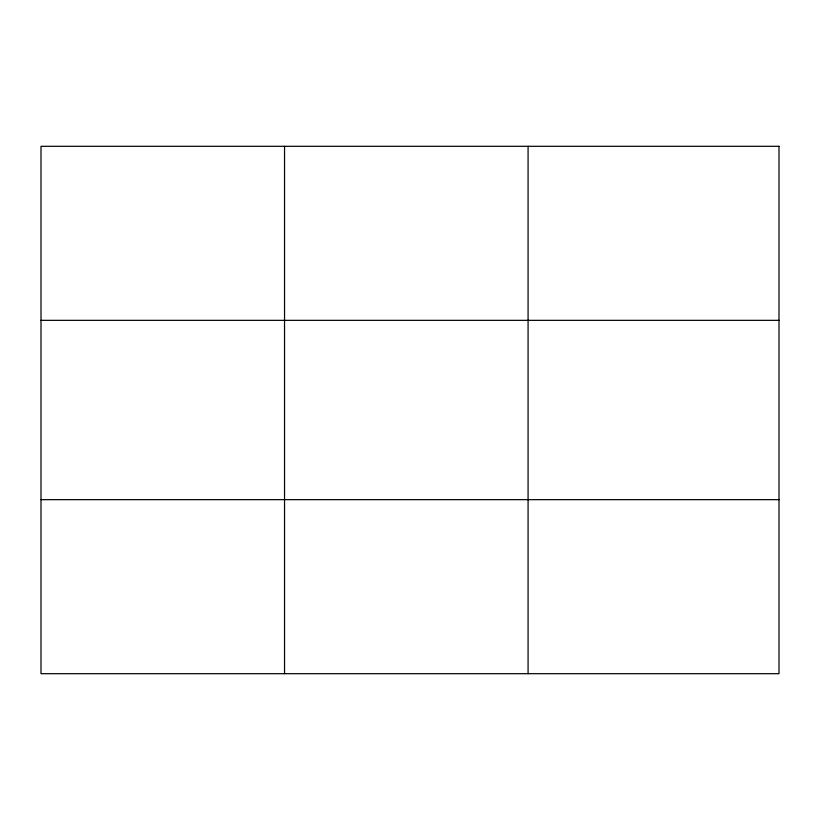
<?xml version="1.0" encoding="UTF-8"?>
<svg xmlns="http://www.w3.org/2000/svg" width="820" height="820" viewBox="0 0 820 820"><rect width="100%" height="100%" fill="white"/><g stroke="black" fill="none" stroke-linecap="round" stroke-linejoin="round"><path stroke-width="1.23" d="M284.54 146.309L284.54 673.691M528.08 146.309L528.08 673.691M41 320.343L779 320.343M41 499.657L779 499.657M779 146.309L779 673.691L41 673.691L41 146.309L779 146.309"/></g></svg>
